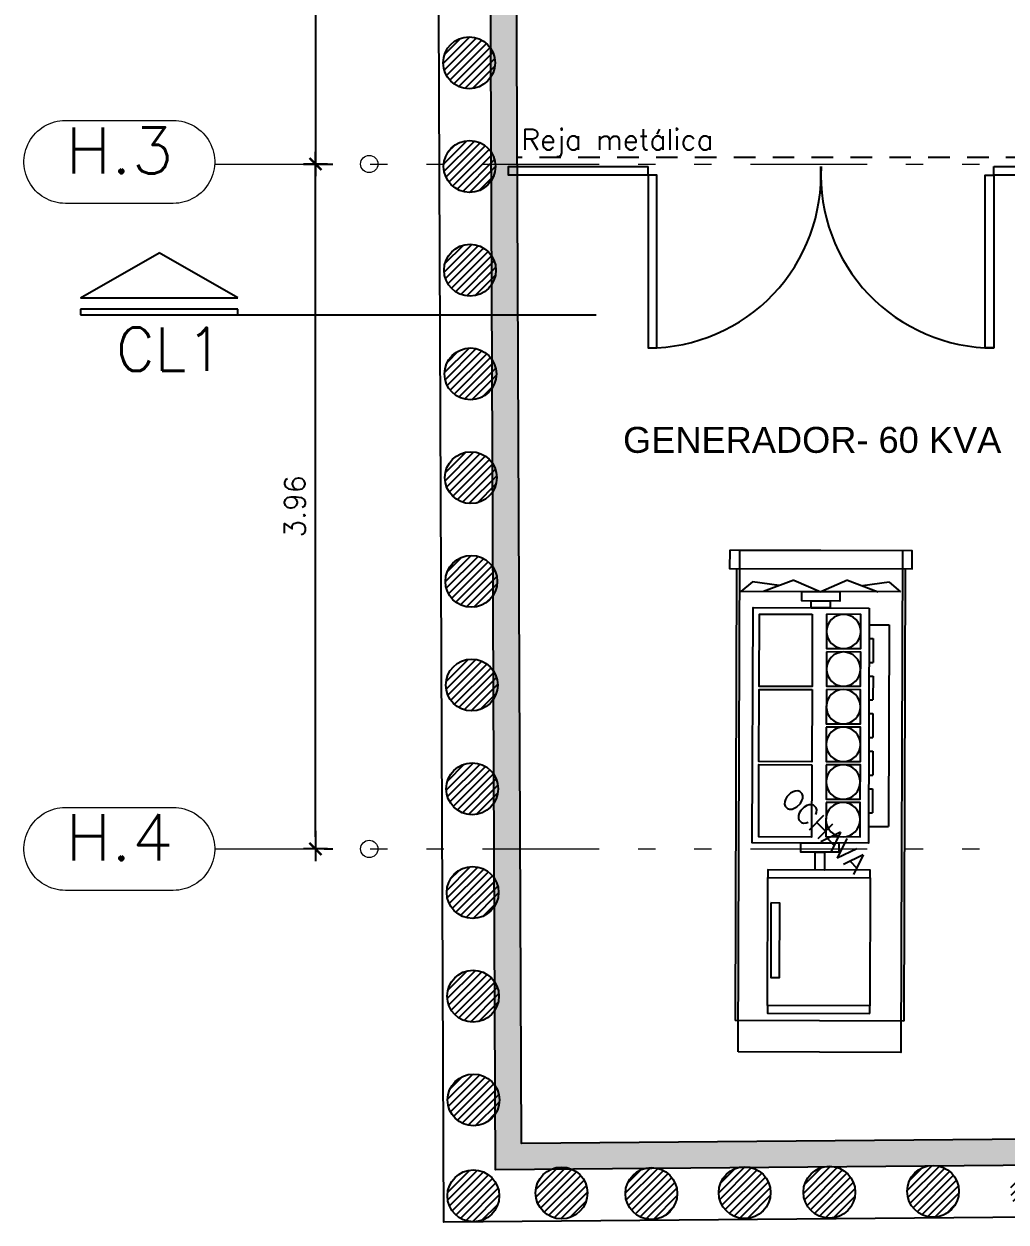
# Model space of a CAD drawing. Header units: metres. Extents: x 219 to 707, y -561 to -17.
# Drawn here: x 334.71 to 340.4, y -36.18 to -29.25 of the extents above; entities that cross this region are included whole.
import ezdxf
from ezdxf.enums import TextEntityAlignment as Align

# ---------------------------------------------------------------- set-up
doc = ezdxf.new("R2010")
doc.units = ezdxf.units.M
for name, pattern in [('BOCA DE INCENDIO EXTERIOR$0$HIDDEN2', [0.1875, 0.125, -0.0625]), ('CYPE_RAYAPUNTOPUNTO', [0.45, 0.225, -0.075, 0, -0.075, 0, -0.075]), ('HIDDEN', [0.375, 0.25, -0.125])]:
    doc.linetypes.add(name, pattern=pattern)
for name, color, linetype in [('A-Balcon', 1, 'Continuous'), ('A-Proyección', 1, 'HIDDEN'), ('A-Texto', 3, 'Continuous'), ('ABS - AUX 1', 1, 'Continuous'), ('ELEC-COTAS', 2, 'Continuous'), ('Estryc H° A°', 114, 'Continuous'), ('PILOTES', 7, 'Continuous'), ('PLANTA PD', 1, 'Continuous'), ('SAN', 1, 'Continuous'), ('TCOTA', 1, 'Continuous')]:
    doc.layers.add(name, color=color, linetype=linetype)
for name, color, linetype, lineweight in [('A-Equipamiento', 251, 'Continuous', 5), ('COTAS_ACOTACION', 2, 'Continuous', 0), ('COTAS_REF_LINEAS', 2, 'Continuous', 0), ('COTAS_REPLANTEO', 7, 'CYPE_RAYAPUNTOPUNTO', 0)]:
    doc.layers.add(name, color=color, linetype=linetype, lineweight=lineweight)
doc.styles.add('CYPETXT', font='romans', dxfattribs={"height": 0.2})
doc.styles.add('SANSSERIF', font='sanss___.ttf')
doc.styles.add('T12', font='romans.shx', dxfattribs={"height": 0.12})
doc.styles.add('T25', font='romans.shx', dxfattribs={"height": 0.25})
doc.dimstyles.new('DIM50', dxfattribs={"dimtxt": 0.12, "dimasz": 0.07, "dimexe": 0.1, "dimexo": 0.05, "dimgap": 0.06, "dimtad": 1, "dimzin": 4, "dimdsep": 46, "dimtxsty": 'T12', "dimblk1": 'COTA1', "dimblk2": 'COTA1', "dimsah": 1, "dimcen": 0.07, "dimclrt": 3, "dimadec": 0, "dimazin": 0, "dimtfac": 1, "dimtmove": 2, "dimatfit": 0, "dimldrblk": 'COTA1', "dimfxl": 1, "dimtolj": 1, "dimtzin": 4, "dimarcsym": 0})

# ---------------------------------------------------------------- blocks, each defined once
blk = doc.blocks.new('Flecha2')
for p, q in [((-0.35, -0.2), (0, 0)), ((0.35, -0.2), (0, 0)), ((-0.35, -0.2), (0.35, -0.2)), ((0.35, -0.25), (-0.35, -0.25)), ((-0.35, -0.25), (-0.35, -0.275)), ((0.35, -0.275), (0.35, -0.25)), ((-0.35, -0.275), (0.35, -0.275))]:
    blk.add_line(p, q)
blk = doc.blocks.new('GENPL')
at = {"layer": 'ABS - AUX 1', "color": 2}
for p, q in [((-0.4714, 0.1018), (-0.4714, 2.6254)), ((0.4701, 2.6254), (-0.4714, 2.6254)), ((0.4701, 0.1018), (0.4701, 2.6254)), ((0.2699, 1.5398), (0.3814, 1.5398)), ((0.3814, 0.4138), (0.3814, 1.5398)), ((0.2699, 1.4635), (0.2924, 1.4635)), ((0.2924, 1.3299), (0.2924, 1.4635)), ((0.2699, 1.3299), (0.2924, 1.3299)), ((0.2699, 1.2536), (0.2924, 1.2536)), ((0.2924, 1.12), (0.2924, 1.2536)), ((0.2699, 1.12), (0.2924, 1.12)), ((0.2699, 1.0436), (0.2924, 1.0436)), ((0.2924, 0.91), (0.2924, 1.0436)), ((0.2699, 0.91), (0.2924, 0.91)), ((0.2699, 0.8337), (0.2924, 0.8337)), ((0.2924, 0.7001), (0.2924, 0.8337)), ((0.2699, 0.7001), (0.2924, 0.7001)), ((0.2699, 0.6238), (0.2924, 0.6238)), ((0.2924, 0.4902), (0.2924, 0.6238)), ((0.2699, 0.4902), (0.2924, 0.4902)), ((0.2699, 0.4138), (0.3814, 0.4138)), ((0.4446, 0.2304), (-0.446, 0.2304)), ((-0.3824, 0.1759), (-0.446, 0.2304)), ((-0.1505, 0.1661), (-0.3211, 0.2304)), ((-0.1505, 0.1661), (-0.0007, 0.2304)), ((0.1491, 0.1661), (-0.0007, 0.2304)), ((0.1491, 0.1661), (0.3197, 0.2304)), ((0.381, 0.1759), (0.4446, 0.2304)), ((-0.233, 0.1972), (-0.3824, 0.1759)), ((0.381, 0.1759), (0.2317, 0.1972))]:
    blk.add_line(p, q, dxfattribs=at)
at = {"layer": 'ABS - AUX 1', "color": 4}
for points in [[(-0.4541, 2.8), (-0.4541, 0), (0.4541, 0), (0.4541, 2.8)], [(-0.5096, 0), (-0.5096, 0.1018), (0.5082, 0.1018), (0.5082, 0)]]:
    blk.add_lwpolyline(points, close=True, dxfattribs=at)
at = {"layer": 'ABS - AUX 1', "color": 2}
for points in [[(0.2806, 2.584), (0.2806, 2.5406), (-0.2908, 2.5406), (-0.2908, 2.584)], [(0.2806, 1.8267), (0.2806, 2.5406), (-0.2908, 2.5406), (-0.2908, 1.8267)], [(-0.2729, 1.9682), (-0.2729, 2.3837), (-0.2233, 2.3837), (-0.2233, 1.9682)], [(0.2806, 1.8267), (0.2806, 1.7833), (-0.2908, 1.7833), (-0.2908, 1.8267)], [(0.0251, 1.6839), (0.0251, 1.7833), (-0.0265, 1.7833), (-0.0265, 1.6839)], [(0.1054, 1.6321), (0.1054, 1.6839), (-0.1067, 1.6839), (-0.1067, 1.6321)], [(0.2699, 0.3208), (0.2699, 1.6321), (-0.3784, 1.6321), (-0.3784, 0.3208)], [(-0.0477, 1.1965), (-0.0477, 1.5998), (-0.3424, 1.5998), (-0.3424, 1.1965)], [(0.0324, 1.4062), (0.0324, 1.5971), (0.2233, 1.5971), (0.2233, 1.4062)], [(0.0324, 1.1963), (0.0324, 1.3872), (0.2233, 1.3872), (0.2233, 1.1963)], [(-0.0477, 0.7767), (-0.0477, 1.1799), (-0.3424, 1.1799), (-0.3424, 0.7767)], [(0.0324, 0.9864), (0.0324, 1.1772), (0.2233, 1.1772), (0.2233, 0.9864)], [(0.0324, 0.7764), (0.0324, 0.9673), (0.2233, 0.9673), (0.2233, 0.7764)], [(-0.0477, 0.3568), (-0.0477, 0.7601), (-0.3424, 0.7601), (-0.3424, 0.3568)], [(0.0324, 0.5665), (0.0324, 0.7574), (0.2233, 0.7574), (0.2233, 0.5665)], [(0.0324, 0.3566), (0.0324, 0.5474), (0.2233, 0.5474), (0.2233, 0.3566)], [(0.1054, 0.2304), (0.1054, 0.2822), (-0.1067, 0.2822), (-0.1067, 0.2304)], [(0.0524, 0.2822), (0.0524, 0.3208), (-0.0537, 0.3208), (-0.0537, 0.2822)]]:
    blk.add_lwpolyline(points, close=True, dxfattribs=at)
for centre in [(0.1278, 1.5017), (0.1278, 1.2917), (0.1278, 1.0818), (0.1278, 0.8719), (0.1278, 0.6619), (0.1278, 0.452)]:
    blk.add_circle(centre, 0.0954, dxfattribs=at)
blk = doc.blocks.new('SDDSD')
at = {"layer": 'PLANTA PD', "color": 4, "xscale": -1, "rotation": 270}
blk.add_blockref('GENPL', (3043.9214, 1953.0808), dxfattribs=at)
blk = doc.blocks.new('muro de pilotes')
at = {"layer": 'Estryc H° A°'}
h = blk.add_hatch(dxfattribs=at)
h.set_pattern_fill('ANSI31', color=114, scale=0.01)
edge = h.paths.add_edge_path()
edge.add_arc((0.6803, 0.1682), 0.15, 0, 360)
edge = h.paths.add_edge_path()
edge.add_arc((1.2003, 0.1651), 0.15, 0, 360)
edge = h.paths.add_edge_path()
edge.add_arc((1.7403, 0.1702), 0.15, 0, 360)
edge = h.paths.add_edge_path()
edge.add_arc((2.2303, 0.1726), 0.15, 0, 360)
edge = h.paths.add_edge_path()
edge.add_arc((2.8303, 0.1777), 0.15, 0, 360)
edge = h.paths.add_edge_path()
edge.add_arc((3.4302, 0.1828), 0.15, 0, 360)
edge = h.paths.add_edge_path()
edge.add_arc((4.0302, 0.1879), 0.15, 0, 360)
edge = h.paths.add_edge_path()
edge.add_arc((4.6302, 0.193), 0.15, 0, 360)
edge = h.paths.add_edge_path()
edge.add_arc((5.2302, 0.1981), 0.15, 0, 360)
edge = h.paths.add_edge_path()
edge.add_arc((5.8302, 0.2032), 0.15, 0, 360)
edge = h.paths.add_edge_path()
edge.add_arc((6.4301, 0.2083), 0.15, 0, 360)
edge = h.paths.add_edge_path()
edge.add_arc((7.0301, 0.2134), 0.15, 0, 360)
edge = h.paths.add_edge_path()
edge.add_arc((7.6301, 0.2185), 0.15, 0, 360)
edge = h.paths.add_edge_path()
edge.add_arc((8.2301, 0.2236), 0.15, 0, 360)
edge = h.paths.add_edge_path()
edge.add_arc((8.8301, 0.2287), 0.15, 0, 360)
edge = h.paths.add_edge_path()
edge.add_arc((9.43, 0.2338), 0.15, 0, 360)
edge = h.paths.add_edge_path()
edge.add_arc((10.03, 0.2389), 0.15, 0, 360)
edge = h.paths.add_edge_path()
edge.add_arc((10.63, 0.244), 0.15, 0, 360)
edge = h.paths.add_edge_path()
edge.add_arc((11.23, 0.2491), 0.15, 0, 360)
edge = h.paths.add_edge_path()
edge.add_arc((11.8299, 0.2542), 0.15, 0, 360)
edge = h.paths.add_edge_path()
edge.add_arc((12.4299, 0.2593), 0.15, 0, 360)
edge = h.paths.add_edge_path()
edge.add_arc((13.0299, 0.2644), 0.15, 0, 360)
edge = h.paths.add_edge_path()
edge.add_arc((13.6299, 0.2695), 0.15, 0, 360)
edge = h.paths.add_edge_path()
edge.add_arc((14.2299, 0.2746), 0.15, 0, 360)
edge = h.paths.add_edge_path()
edge.add_arc((14.8298, 0.2797), 0.15, 0, 360)
edge = h.paths.add_edge_path()
edge.add_arc((15.4298, 0.2848), 0.15, 0, 360)
edge = h.paths.add_edge_path()
edge.add_arc((16.0298, 0.2899), 0.15, 0, 360)
edge = h.paths.add_edge_path()
edge.add_arc((16.6298, 0.295), 0.15, 0, 360)
edge = h.paths.add_edge_path()
edge.add_arc((17.2297, 0.3001), 0.15, 0, 360)
edge = h.paths.add_edge_path()
edge.add_arc((17.8297, 0.3052), 0.15, 0, 360)
edge = h.paths.add_edge_path()
edge.add_arc((18.4297, 0.3103), 0.15, 0, 360)
edge = h.paths.add_edge_path()
edge.add_arc((19.0297, 0.3154), 0.15, 0, 360)
edge = h.paths.add_edge_path()
edge.add_arc((19.6297, 0.3205), 0.15, 0, 360)
edge = h.paths.add_edge_path()
edge.add_arc((20.2296, 0.3256), 0.15, 0, 360)
edge = h.paths.add_edge_path()
edge.add_arc((20.8296, 0.3307), 0.15, 0, 360)
edge = h.paths.add_edge_path()
edge.add_arc((21.4296, 0.3358), 0.15, 0, 360)
edge = h.paths.add_edge_path()
edge.add_arc((22.0296, 0.3409), 0.15, 0, 360)
edge = h.paths.add_edge_path()
edge.add_arc((0.1702, 0.1513), 0.15, 0, 360)
edge = h.paths.add_edge_path()
edge.add_arc((0.1709, 0.7064), 0.15, 0, 360)
edge = h.paths.add_edge_path()
edge.add_arc((0.1684, 1.3064), 0.15, 0, 360)
edge = h.paths.add_edge_path()
edge.add_arc((0.1659, 1.9064), 0.15, 0, 360)
edge = h.paths.add_edge_path()
edge.add_arc((0.1633, 2.5064), 0.15, 0, 360)
edge = h.paths.add_edge_path()
edge.add_arc((0.1608, 3.1064), 0.15, 0, 360)
edge = h.paths.add_edge_path()
edge.add_arc((0.1583, 3.7063), 0.15, 0, 360)
edge = h.paths.add_edge_path()
edge.add_arc((0.1557, 4.3063), 0.15, 0, 360)
edge = h.paths.add_edge_path()
edge.add_arc((0.1532, 4.9063), 0.15, 0, 360)
edge = h.paths.add_edge_path()
edge.add_arc((0.1507, 5.5063), 0.15, 0, 360)
edge = h.paths.add_edge_path()
edge.add_arc((0.1482, 6.1063), 0.15, 0, 360)
edge = h.paths.add_edge_path()
edge.add_arc((0.1456, 6.7063), 0.15, 0, 360)
edge = h.paths.add_edge_path()
edge.add_arc((0.1431, 7.3063), 0.15, 0, 360)
edge = h.paths.add_edge_path()
edge.add_arc((0.1406, 7.9063), 0.15, 0, 360)
edge = h.paths.add_edge_path()
edge.add_arc((0.1381, 8.5063), 0.15, 0, 360)
edge = h.paths.add_edge_path()
edge.add_arc((0.1355, 9.1063), 0.15, 0, 360)
edge = h.paths.add_edge_path()
edge.add_arc((0.133, 9.7063), 0.15, 0, 360)
edge = h.paths.add_edge_path()
edge.add_arc((0.1305, 10.3063), 0.15, 0, 360)
edge = h.paths.add_edge_path()
edge.add_arc((0.128, 10.9063), 0.15, 0, 360)
edge = h.paths.add_edge_path()
edge.add_arc((0.1254, 11.5063), 0.15, 0, 360)
edge = h.paths.add_edge_path()
edge.add_arc((0.1229, 12.1063), 0.15, 0, 360)
edge = h.paths.add_edge_path()
edge.add_arc((0.1204, 12.7063), 0.15, 0, 360)
edge = h.paths.add_edge_path()
edge.add_arc((0.1178, 13.3063), 0.15, 0, 360)
edge = h.paths.add_edge_path()
edge.add_arc((0.1153, 13.9063), 0.15, 0, 360)
edge = h.paths.add_edge_path()
edge.add_arc((0.1128, 14.5062), 0.15, 0, 360)
edge = h.paths.add_edge_path()
edge.add_arc((0.1103, 15.1062), 0.15, 0, 360)
edge = h.paths.add_edge_path()
edge.add_arc((0.1077, 15.7062), 0.15, 0, 360)
edge = h.paths.add_edge_path()
edge.add_arc((0.5777, 15.7062), 0.15, 0, 360)
edge = h.paths.add_edge_path()
edge.add_arc((1.0577, 15.7062), 0.15, 0, 360)
edge = h.paths.add_edge_path()
edge.add_arc((2.2577, 15.7062), 0.15, 0, 360)
edge = h.paths.add_edge_path()
edge.add_arc((2.8577, 15.7062), 0.15, 0, 360)
edge = h.paths.add_edge_path()
edge.add_arc((16.484, 15.7062), 0.15, 0, 360)
edge = h.paths.add_edge_path()
edge.add_arc((17.0082, 15.7062), 0.15, 0, 360)
edge = h.paths.add_edge_path()
edge.add_arc((15.9597, 15.7062), 0.15, 0, 360)
edge = h.paths.add_edge_path()
edge.add_arc((12.157, 15.7062), 0.15, 0, 360)
edge = h.paths.add_edge_path()
edge.add_arc((12.757, 15.7062), 0.15, 0, 360)
edge = h.paths.add_edge_path()
edge.add_arc((11.5358, 15.7062), 0.15, 0, 360)
edge = h.paths.add_edge_path()
edge.add_arc((10.9358, 15.7062), 0.15, 0, 360)
edge = h.paths.add_edge_path()
edge.add_arc((6.6107, 15.7062), 0.15, 0, 360)
edge = h.paths.add_edge_path()
edge.add_arc((7.1811, 15.7062), 0.15, 0, 360)
edge = h.paths.add_edge_path()
edge.add_arc((7.7331, 15.7062), 0.15, 0, 360)
edge = h.paths.add_edge_path()
edge.add_arc((6.0605, 15.7062), 0.15, 0, 360)
edge = h.paths.add_edge_path()
edge.add_arc((20.258, 15.7063), 0.15, 0, 360)
edge = h.paths.add_edge_path()
edge.add_arc((22.2607, 15.7063), 0.15, 0, 360)
edge = h.paths.add_edge_path()
edge.add_arc((17.6082, 15.7062), 0.15, 0, 360)
edge = h.paths.add_edge_path()
edge.add_arc((19.6109, 15.7062), 0.15, 0, 360)
edge = h.paths.add_edge_path()
edge.add_arc((13.357, 15.7062), 0.15, 0, 360)
edge = h.paths.add_edge_path()
edge.add_arc((15.3597, 15.7062), 0.15, 0, 360)
edge = h.paths.add_edge_path()
edge.add_arc((8.3331, 15.7062), 0.15, 0, 360)
edge = h.paths.add_edge_path()
edge.add_arc((10.3358, 15.7062), 0.15, 0, 360)
edge = h.paths.add_edge_path()
edge.add_arc((3.4577, 15.7062), 0.15, 0, 360)
edge = h.paths.add_edge_path()
edge.add_arc((5.4605, 15.7062), 0.15, 0, 360)
edge = h.paths.add_edge_path()
edge.add_arc((22.6296, 0.346), 0.15, 0, 360)
edge = h.paths.add_edge_path()
edge.add_arc((23.2295, 0.3511), 0.15, 0, 360)
edge = h.paths.add_edge_path()
edge.add_arc((23.8295, 0.3562), 0.15, 0, 360)
edge = h.paths.add_edge_path()
edge.add_arc((24.4295, 0.3613), 0.15, 0, 360)
edge = h.paths.add_edge_path()
edge.add_arc((25.0295, 0.3664), 0.15, 0, 360)
edge = h.paths.add_edge_path()
edge.add_arc((25.6294, 0.3715), 0.15, 0, 360)
edge = h.paths.add_edge_path()
edge.add_arc((26.2294, 0.3766), 0.15, 0, 360)
edge = h.paths.add_edge_path()
edge.add_arc((26.8294, 0.3817), 0.15, 0, 360)
edge = h.paths.add_edge_path()
edge.add_arc((27.4294, 0.3868), 0.15, 0, 360)
edge = h.paths.add_edge_path()
edge.add_arc((28.0294, 0.3919), 0.15, 0, 360)
edge = h.paths.add_edge_path()
edge.add_arc((28.6293, 0.397), 0.15, 0, 360)
edge = h.paths.add_edge_path()
edge.add_arc((29.2293, 0.4021), 0.15, 0, 360)
edge = h.paths.add_edge_path()
edge.add_arc((29.8293, 0.4072), 0.15, 0, 360)
edge = h.paths.add_edge_path()
edge.add_arc((30.4293, 0.4123), 0.15, 0, 360)
edge = h.paths.add_edge_path()
edge.add_arc((31.0293, 0.4174), 0.15, 0, 360)
edge = h.paths.add_edge_path()
edge.add_arc((31.6292, 0.4225), 0.15, 0, 360)
edge = h.paths.add_edge_path()
edge.add_arc((32.2292, 0.4276), 0.15, 0, 360)
edge = h.paths.add_edge_path()
edge.add_arc((32.8292, 0.4327), 0.15, 0, 360)
edge = h.paths.add_edge_path()
edge.add_arc((33.4292, 0.4378), 0.15, 0, 360)
edge = h.paths.add_edge_path()
edge.add_arc((33.4272, 0.9039), 0.15, 0, 360)
edge = h.paths.add_edge_path()
edge.add_arc((33.416, 1.3776), 0.15, 0, 360)
edge = h.paths.add_edge_path()
edge.add_arc((33.4134, 1.9078), 0.15, 0, 360)
edge = h.paths.add_edge_path()
edge.add_arc((33.4044, 2.5078), 0.15, 0, 360)
edge = h.paths.add_edge_path()
edge.add_arc((33.3953, 3.1077), 0.15, 0, 360)
edge = h.paths.add_edge_path()
edge.add_arc((33.3862, 3.7076), 0.15, 0, 360)
edge = h.paths.add_edge_path()
edge.add_arc((33.3772, 4.3076), 0.15, 0, 360)
edge = h.paths.add_edge_path()
edge.add_arc((33.3681, 4.9075), 0.15, 0, 360)
edge = h.paths.add_edge_path()
edge.add_arc((33.359, 5.5074), 0.15, 0, 360)
edge = h.paths.add_edge_path()
edge.add_arc((33.3499, 6.1074), 0.15, 0, 360)
edge = h.paths.add_edge_path()
edge.add_arc((33.3409, 6.7073), 0.15, 0, 360)
edge = h.paths.add_edge_path()
edge.add_arc((33.3318, 7.3072), 0.15, 0, 360)
edge = h.paths.add_edge_path()
edge.add_arc((33.3227, 7.9072), 0.15, 0, 360)
edge = h.paths.add_edge_path()
edge.add_arc((33.3137, 8.5071), 0.15, 0, 360)
edge = h.paths.add_edge_path()
edge.add_arc((33.3046, 9.107), 0.15, 0, 360)
edge = h.paths.add_edge_path()
edge.add_arc((33.2955, 9.7069), 0.15, 0, 360)
edge = h.paths.add_edge_path()
edge.add_arc((33.2864, 10.3069), 0.15, 0, 360)
edge = h.paths.add_edge_path()
edge.add_arc((33.2774, 10.9068), 0.15, 0, 360)
edge = h.paths.add_edge_path()
edge.add_arc((33.2683, 11.5067), 0.15, 0, 360)
edge = h.paths.add_edge_path()
edge.add_arc((33.2592, 12.1067), 0.15, 0, 360)
edge = h.paths.add_edge_path()
edge.add_arc((33.2502, 12.7066), 0.15, 0, 360)
edge = h.paths.add_edge_path()
edge.add_arc((33.2411, 13.3065), 0.15, 0, 360)
edge = h.paths.add_edge_path()
edge.add_arc((33.232, 13.9065), 0.15, 0, 360)
edge = h.paths.add_edge_path()
edge.add_arc((33.2229, 14.5064), 0.15, 0, 360)
edge = h.paths.add_edge_path()
edge.add_arc((33.2139, 15.1063), 0.15, 0, 360)
edge = h.paths.add_edge_path()
edge.add_arc((33.2048, 15.7063), 0.15, 0, 360)
edge = h.paths.add_edge_path()
edge.add_arc((32.696, 15.7063), 0.15, 0, 360)
edge = h.paths.add_edge_path()
edge.add_arc((32.2148, 15.7063), 0.15, 0, 360)
edge = h.paths.add_edge_path()
edge.add_arc((31.6148, 15.7063), 0.15, 0, 360)
edge = h.paths.add_edge_path()
edge.add_arc((31.0148, 15.7063), 0.15, 0, 360)
edge = h.paths.add_edge_path()
edge.add_arc((30.4148, 15.7063), 0.15, 0, 360)
edge = h.paths.add_edge_path()
edge.add_arc((29.8148, 15.7063), 0.15, 0, 360)
edge = h.paths.add_edge_path()
edge.add_arc((29.2148, 15.7063), 0.15, 0, 360)
edge = h.paths.add_edge_path()
edge.add_arc((24.812, 15.7063), 0.15, 0, 360)
edge = h.paths.add_edge_path()
edge.add_arc((25.412, 15.7063), 0.15, 0, 360)
edge = h.paths.add_edge_path()
edge.add_arc((26.012, 15.7063), 0.15, 0, 360)
edge = h.paths.add_edge_path()
edge.add_arc((24.0607, 15.7063), 0.15, 0, 360)
edge = h.paths.add_edge_path()
edge.add_arc((23.4607, 15.7063), 0.15, 0, 360)
edge = h.paths.add_edge_path()
edge.add_arc((22.8607, 15.7063), 0.15, 0, 360)
edge = h.paths.add_edge_path()
edge.add_arc((26.612, 15.7063), 0.15, 0, 360)
edge = h.paths.add_edge_path()
edge.add_arc((28.6148, 15.7063), 0.15, 0, 360)
edge = h.paths.add_edge_path()
edge.add_arc((1.6577, 15.7062), 0.15, 0, 360)
h = blk.add_hatch(color=10, dxfattribs=at)
h.dxf.hatch_style = 1
h.paths.add_polyline_path([(33.057, 15.5565), (32.7043, 15.5565, -0.027555), (32.6878, 15.5565), (32.2231, 15.5565, -0.027555), (32.2065, 15.5565), (31.6231, 15.5565, -0.027555), (31.6065, 15.5565), (31.0231, 15.5565, -0.027555), (31.0065, 15.5565), (0.2345, 15.5565), (0.2987, 0.3026), (33.2834, 0.5829)])
h.paths.add_polyline_path([(32.9093, 15.4065), (33.1312, 0.7317), (0.4481, 0.4538), (0.3851, 15.4065)], flags=16)
at = {"layer": 'PILOTES'}
for centre in [(0.1456, 6.7063), (0.1482, 6.1063), (0.1507, 5.5063), (0.1532, 4.9063), (0.1557, 4.3063), (0.1583, 3.7063), (0.1608, 3.1064), (0.1633, 2.5064), (0.1659, 1.9064), (0.1684, 1.3064), (0.1709, 0.7064), (0.1702, 0.1513), (0.6803, 0.1682), (1.2003, 0.1651), (1.7403, 0.1702), (2.2303, 0.1726), (2.8303, 0.1777)]:
    blk.add_circle(centre, 0.15, dxfattribs=at)
at = {"layer": 'SAN', "color": 5}
blk.add_lwpolyline([(-0.0668, 15.8565), (33.3525, 15.8565), (33.588, 0.2855), (0, 0), (-0.0668, 15.8565)], dxfattribs=at)
for points in [[(0.2345, 15.5565), (33.057, 15.5565), (33.2834, 0.5829), (0.2987, 0.3026)], [(0.3851, 15.4065), (32.9093, 15.4065), (33.1312, 0.7317), (0.4481, 0.4538)]]:
    blk.add_lwpolyline(points, close=True, dxfattribs=at)
blk = doc.blocks.new('COTA1')
for p, q in [((0, 1), (0, -1)), ((-1.5, 0), (1, 0))]:
    blk.add_line(p, q)
at = {"const_width": 0.2}
blk.add_lwpolyline([(-0.5, -0.5), (0.5, 0.5)], dxfattribs=at)
blk = doc.blocks.new('*D860')
at = {"layer": 'Defpoints', "color": 0, "transparency": 16777216}
for p in [(-5.1961, -9.6381), (-5.1961, -9.6381), (-5.1961, -13.6003)]:
    blk.add_point(p, dxfattribs=at)
at = {"layer": 'TCOTA', "color": 0, "lineweight": -2, "transparency": 16777216}
for p, q in [((-5.1461, -9.6381), (-5.0961, -9.6381)), ((-5.1961, -13.5303), (-5.1961, -9.7081)), ((-5.1461, -13.6003), (-5.0961, -13.6003))]:
    blk.add_line(p, q, dxfattribs=at)
at = {"layer": 'TCOTA', "color": 0, "lineweight": -2, "transparency": 16777216, "xscale": 0.07, "yscale": 0.07, "zscale": 0.07}
for p, rotation in [((-5.1961, -9.6381), 90), ((-5.1961, -13.6003), 270)]:
    blk.add_blockref('COTA1', p, dxfattribs=dict(at, rotation=rotation))
at = {"layer": 'TCOTA', "color": 3, "transparency": 16777216, "insert": (-5.3161, -11.6192), "char_height": 0.12, "attachment_point": 5, "rotation": 90, "style": 'T12'}
blk.add_mtext('\\A1;3.96', dxfattribs=at)
blk = doc.blocks.new('*D861')
at = {"layer": 'Defpoints', "color": 0, "transparency": 16777216}
for p in [(-5.1961, -3.3516), (-5.1961, -9.6381), (-5.1961, -9.6381)]:
    blk.add_point(p, dxfattribs=at)
at = {"layer": 'TCOTA', "color": 0, "lineweight": -2, "transparency": 16777216}
for p, q in [((-5.1461, -3.3516), (-5.0961, -3.3516)), ((-5.1961, -3.4216), (-5.1961, -9.5681)), ((-5.1461, -9.6381), (-5.0961, -9.6381))]:
    blk.add_line(p, q, dxfattribs=at)
at = {"layer": 'TCOTA', "color": 0, "lineweight": -2, "transparency": 16777216, "xscale": 0.07, "yscale": 0.07, "zscale": 0.07}
for p, rotation in [((-5.1961, -3.3516), 90), ((-5.1961, -9.6381), 270)]:
    blk.add_blockref('COTA1', p, dxfattribs=dict(at, rotation=rotation))
at = {"layer": 'TCOTA', "color": 3, "transparency": 16777216, "insert": (-5.3161, -6.4949), "char_height": 0.12, "attachment_point": 5, "rotation": 90, "style": 'T12'}
blk.add_mtext('\\A1;6.29', dxfattribs=at)
blk = doc.blocks.new('A$C111e63e9')
at = {"layer": 'COTAS_ACOTACION'}
for centre in [(-4.8853, -9.6381), (-4.8853, -13.6003)]:
    blk.add_circle(centre, 0.05, dxfattribs=at)
at = {"layer": 'COTAS_REF_LINEAS'}
for points in [[(-6.0193, -9.3861), (-6.0033, -9.3866), (-5.9873, -9.3882), (-5.9715, -9.3909), (-5.9559, -9.3946), (-5.9406, -9.3994), (-5.9256, -9.4051), (-5.9111, -9.4119), (-5.897, -9.4196), (-5.8835, -9.4282), (-5.8706, -9.4377), (-5.8583, -9.4481), (-5.8468, -9.4592), (-5.836, -9.4711), (-5.8261, -9.4837), (-5.817, -9.497), (-5.8089, -9.5108), (-5.8016, -9.5251), (-5.7954, -9.5398), (-5.7901, -9.555), (-5.7859, -9.5705), (-5.7827, -9.5862), (-5.7805, -9.6021), (-5.7795, -9.6181), (-5.7795, -9.6341), (-5.7805, -9.6501), (-5.7827, -9.666), (-5.7859, -9.6817), (-5.7901, -9.6972), (-5.7954, -9.7124), (-5.8016, -9.7271), (-5.8089, -9.7414), (-5.817, -9.7552), (-5.8261, -9.7685), (-5.836, -9.781), (-5.8468, -9.7929), (-5.8583, -9.8041), (-5.8706, -9.8144), (-5.8835, -9.824), (-5.897, -9.8326), (-5.9111, -9.8403), (-5.9256, -9.847), (-5.9406, -9.8528), (-5.9559, -9.8576), (-5.9715, -9.8613), (-5.9873, -9.864), (-6.0033, -9.8656), (-6.0193, -9.8661), (-6.6433, -9.8661), (-6.6594, -9.8656), (-6.6753, -9.864), (-6.6911, -9.8613), (-6.7067, -9.8576), (-6.7221, -9.8528), (-6.737, -9.847), (-6.7516, -9.8403), (-6.7656, -9.8326), (-6.7792, -9.824), (-6.7921, -9.8144), (-6.8043, -9.8041), (-6.8158, -9.7929), (-6.8266, -9.781), (-6.8365, -9.7685), (-6.8456, -9.7552), (-6.8538, -9.7414), (-6.861, -9.7271), (-6.8673, -9.7124), (-6.8726, -9.6972), (-6.8768, -9.6817), (-6.88, -9.666), (-6.8821, -9.6501), (-6.8832, -9.6341), (-6.8832, -9.6181), (-6.8821, -9.6021), (-6.88, -9.5862), (-6.8768, -9.5705), (-6.8726, -9.555), (-6.8673, -9.5398), (-6.861, -9.5251), (-6.8538, -9.5108), (-6.8456, -9.497), (-6.8365, -9.4837), (-6.8266, -9.4711), (-6.8158, -9.4592), (-6.8043, -9.4481), (-6.7921, -9.4377), (-6.7792, -9.4282), (-6.7656, -9.4196), (-6.7516, -9.4119), (-6.737, -9.4051), (-6.7221, -9.3994), (-6.7067, -9.3946), (-6.6911, -9.3909), (-6.6753, -9.3882), (-6.6594, -9.3866), (-6.6433, -9.3861), (-6.0193, -9.3861)], [(-6.0193, -13.3603), (-6.0033, -13.3608), (-5.9873, -13.3624), (-5.9715, -13.3651), (-5.9559, -13.3688), (-5.9406, -13.3735), (-5.9256, -13.3793), (-5.9111, -13.3861), (-5.897, -13.3938), (-5.8835, -13.4024), (-5.8706, -13.4119), (-5.8583, -13.4223), (-5.8468, -13.4334), (-5.836, -13.4453), (-5.8261, -13.4579), (-5.817, -13.4711), (-5.8089, -13.4849), (-5.8016, -13.4992), (-5.7954, -13.514), (-5.7901, -13.5291), (-5.7859, -13.5446), (-5.7827, -13.5603), (-5.7805, -13.5762), (-5.7795, -13.5922), (-5.7795, -13.6083), (-5.7805, -13.6243), (-5.7827, -13.6402), (-5.7859, -13.6559), (-5.7901, -13.6714), (-5.7954, -13.6865), (-5.8016, -13.7013), (-5.8089, -13.7156), (-5.817, -13.7294), (-5.8261, -13.7426), (-5.836, -13.7552), (-5.8468, -13.7671), (-5.8583, -13.7783), (-5.8706, -13.7886), (-5.8835, -13.7981), (-5.897, -13.8068), (-5.9111, -13.8145), (-5.9256, -13.8212), (-5.9406, -13.827), (-5.9559, -13.8317), (-5.9715, -13.8354), (-5.9873, -13.8381), (-6.0033, -13.8397), (-6.0193, -13.8403), (-6.6433, -13.8403), (-6.6594, -13.8397), (-6.6753, -13.8381), (-6.6911, -13.8354), (-6.7067, -13.8317), (-6.7221, -13.827), (-6.737, -13.8212), (-6.7516, -13.8145), (-6.7656, -13.8068), (-6.7792, -13.7981), (-6.7921, -13.7886), (-6.8043, -13.7783), (-6.8158, -13.7671), (-6.8266, -13.7552), (-6.8365, -13.7426), (-6.8456, -13.7294), (-6.8538, -13.7156), (-6.861, -13.7013), (-6.8673, -13.6865), (-6.8726, -13.6714), (-6.8768, -13.6559), (-6.88, -13.6402), (-6.8821, -13.6243), (-6.8832, -13.6083), (-6.8832, -13.5922), (-6.8821, -13.5762), (-6.88, -13.5603), (-6.8768, -13.5446), (-6.8726, -13.5291), (-6.8673, -13.514), (-6.861, -13.4992), (-6.8538, -13.4849), (-6.8456, -13.4711), (-6.8365, -13.4579), (-6.8266, -13.4453), (-6.8158, -13.4334), (-6.8043, -13.4223), (-6.7921, -13.4119), (-6.7792, -13.4024), (-6.7656, -13.3938), (-6.7516, -13.3861), (-6.737, -13.3793), (-6.7221, -13.3735), (-6.7067, -13.3688), (-6.6911, -13.3651), (-6.6753, -13.3624), (-6.6594, -13.3608), (-6.6433, -13.3603), (-6.0193, -13.3603)]]:
    blk.add_lwpolyline(points, close=True, dxfattribs=at)
at = {"layer": 'COTAS_REPLANTEO', "ltscale": 3}
for p, q in [((-5.7793, -9.6381), (30.5258, -9.6381)), ((-5.7793, -13.6003), (30.5258, -13.6003))]:
    blk.add_line(p, q, dxfattribs=at)
at = {"layer": 'COTAS_REF_LINEAS', "style": 'CYPETXT'}
for s, width, p, p2 in [('H.3', 1.002857, (-6.6433, -9.6928), (-6.0193, -9.6928)), ('H.4', 0.9828, (-6.6433, -13.6669), (-6.0193, -13.6669))]:
    blk.add_text(s, height=0.26667, dxfattribs=dict(at, width=width)).set_placement(p, p2, align=Align.FIT)
at = {"layer": 'TCOTA'}
for p1, picture, middle in [((-5.1961, -3.3516), '*D861', (-5.3161, -6.4949)), ((-5.1961, -13.6003), '*D860', (-5.3161, -11.6192))]:
    dim = blk.add_linear_dim(base=(-5.1961, -9.6381), p1=p1, p2=(-5.1961, -9.6381), angle=90, dimstyle='DIM50', dxfattribs=at)
    dim.commit()
    dim.dimension.update_dxf_attribs({"geometry": picture, "text_midpoint": middle})

msp = doc.modelspace()

# ---------------------------------------------------------------- linework, layer by layer
at = {"layer": 'A-Balcon'}
for p, q in [((338.3242, -30.1259, -0.0003), (338.3242, -30.0762, -0.0003)), ((340.3242, -30.1259, -0.0003), (340.3242, -30.0762, -0.0003))]:
    msp.add_line(p, q, dxfattribs=at)
for points in [[(338.3242, -30.1259), (337.517, -30.1259), (337.517, -30.0762), (338.3242, -30.0762)], [(340.3242, -30.0762), (340.7449, -30.0762), (340.7449, -30.1259), (340.3242, -30.1259)]]:
    msp.add_lwpolyline(points, dxfattribs=at)
at = {"layer": 'A-Balcon', "elevation": -0.0003}
for points in [[(338.3242, -30.1259), (338.3242, -31.1259), (338.3742, -31.1259), (338.3742, -30.1259), (338.3242, -30.1259)], [(340.3242, -30.1259), (340.3242, -31.1259), (340.2742, -31.1259), (340.2742, -30.1259), (340.3242, -30.1259)]]:
    msp.add_lwpolyline(points, dxfattribs=at)
at = {"layer": 'A-Balcon'}
for centre, start, end in [((338.3242, -30.1259, -0.0003), 270, 2.84785), ((340.3242, -30.1259, -0.0003), 177.15215, 270)]:
    msp.add_arc(centre, 1, start, end, dxfattribs=at)
at = {"layer": 'A-Proyección', "linetype": 'BOCA DE INCENDIO EXTERIOR$0$HIDDEN2'}
msp.add_lwpolyline([(340.7451, -23.9737), (340.7451, -30.0235), (337.567, -30.0235)], dxfattribs=at)
at = {"layer": 'A-Texto'}
msp.add_line((335.0405, -30.9334), (338.0243, -30.9334), dxfattribs=at)

# ---------------------------------------------------------------- block references
for name, p in [('A$C111e63e9', (341.5956, -20.4237)), ('muro de pilotes', (337.1429, -36.1825))]:
    msp.add_blockref(name, p)
at = {"layer": 'A-Equipamiento', "extrusion": (-0.001568, 0.000151922, 0.999999), "xscale": 1.036800000000002, "yscale": 1.036800000000002, "zscale": 1.036800000000002, "rotation": 269.8113848216726}
msp.add_blockref('SDDSD', (-1675.2296, 3130.2897, -0.5371), dxfattribs=at)
at = {"layer": 'A-Texto', "xscale": 1.3, "yscale": 1.3, "zscale": 1.3}
msp.add_blockref('Flecha2', (335.4955, -30.5759), dxfattribs=at)

# ---------------------------------------------------------------- texts
at = {"layer": 'A-Texto'}
for s, height, style, p in [('Reja metálica', 0.12, 'T12', (337.5909, -29.9807)), ('CL1', 0.25, 'T25', (335.245, -31.2583))]:
    msp.add_text(s, height=height, dxfattribs=dict(at, style=style)).set_placement(p)
at = {"layer": 'A-Texto', "style": 'T12'}
msp.add_text('OCHAVA', height=0.12, rotation=315, dxfattribs=at).set_placement((339.0843, -33.7438))
at = {"layer": 'ELEC-COTAS', "style": 'SANSSERIF'}
msp.add_text('GENERADOR- 60 KVA', height=0.15, dxfattribs=at).set_placement((339.2736, -31.7327, -0.001), align=Align.CENTER)

doc.saveas('drawing.dxf')
